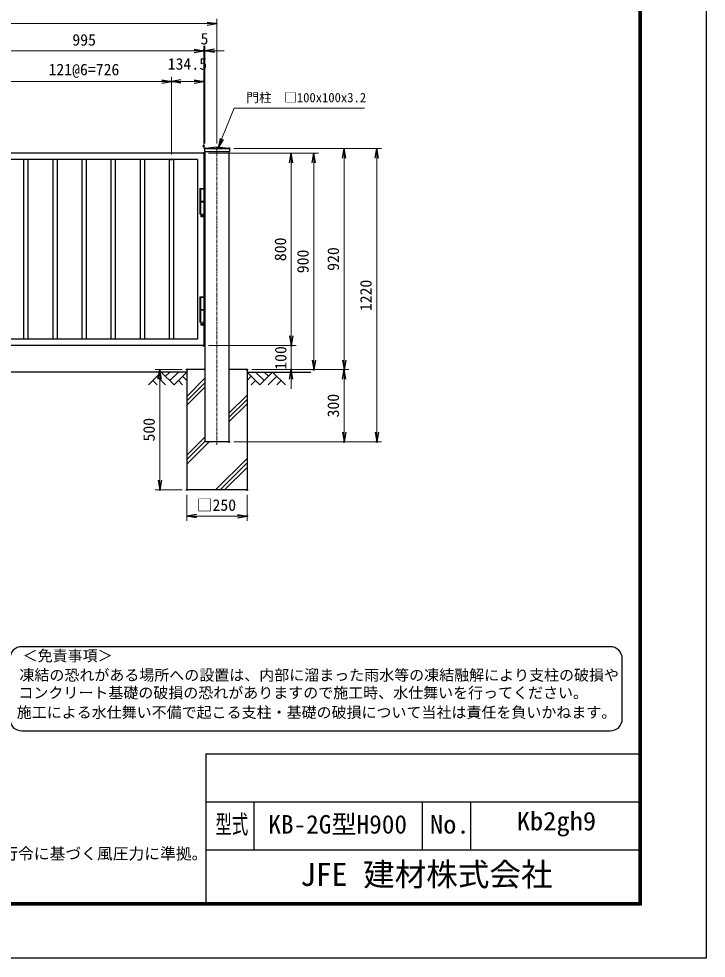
# Model space of a CAD drawing. Units: millimetres, scale not verified. Extents: x -4200 to 4200, y -2970 to 2970.
# Drawn here: x 1343 to 4200, y -2970 to 936 of the extents above; entities that cross this region are included whole.
import ezdxf
from ezdxf.enums import TextEntityAlignment as Align

# ---------------------------------------------------------------- set-up
doc = ezdxf.new("R2010")
doc.units = ezdxf.units.MM
doc.header["$LTSCALE"] = 10
doc.header["$PDMODE"] = 32
doc.header["$PDSIZE"] = 5
doc.linetypes.add('USER1', pattern=[2, 1.25, -0.25, 0.25, -0.25])
doc.linetypes.add('USER3', pattern=[0.375, 0.25, -0.125])
for name, color, linetype, lineweight in [('0-0_D-TTL-TXT', 7, 'Continuous', 25), ('0-1_D-TTL', 7, 'Continuous', 25), ('0-2_D-STR1', 1, 'Continuous', 25), ('0-3_D-BGD', 7, 'Continuous', 25), ('0-4_D-STR-DIM', 7, 'Continuous', 13), ('0-7_D-BMK', 2, 'USER1', 13), ('0-8_D-STR4', 7, 'Continuous', 25), ('0-9_D-DCR-HCH', 7, 'Continuous', 13), ('0-A_D-STR3', 3, 'Continuous', 13), ('0-B_D-STR-TXT', 7, 'Continuous', 13)]:
    doc.layers.add(name, color=color, linetype=linetype, lineweight=lineweight)
doc.layers.add('0-5_0', color=7, linetype='Continuous')
doc.layers.add('0-6_DEFPOINTS', color=7, linetype='Continuous')
doc.styles.add('ＭＳ ゴシック', font='')
doc.styles.get('ＭＳ ゴシック').set_extended_font_data('MS Gothic')

# ---------------------------------------------------------------- blocks, each defined once
blk = doc.blocks.new('_Open')
at = {"layer": '0-5_0'}
blk.add_line((-10, 1.667), (0, 0), dxfattribs=at)
blk.add_lwpolyline([(-10, -1.667), (0, 0), (-10, 0)], dxfattribs=at)

msp = doc.modelspace()

# ---------------------------------------------------------------- linework, layer by layer
at = {"layer": '0-0_D-TTL-TXT', "color": 2}
for p, q in [((3801.17, -1674.66), (1355.62, -1674.66)), ((3851.17, -1974.66), (3851.17, -1724.66)), ((1355.62, -2024.66), (3801.17, -2024.66))]:
    msp.add_line(p, q, dxfattribs=at)
for centre, start, end in [((1355.62, -1724.66), 90, 180), ((3801.17, -1724.66), 0, 90), ((1355.62, -1974.66), 180, 270), ((3801.17, -1974.66), 270, 0)]:
    msp.add_arc(centre, 50, start, end, dxfattribs=at)
at = {"layer": '0-1_D-TTL'}
for p, q in [((2120, -2120), (2120, -2740)), ((2120, -2120), (3920, -2120)), ((2120, -2320), (3920, -2320)), ((2320, -2320), (2320, -2520)), ((3020, -2320), (3020, -2520)), ((3220, -2320), (3220, -2520)), ((2120, -2520), (3920, -2520))]:
    msp.add_line(p, q, dxfattribs=at)
at = {"layer": '0-1_D-TTL', "color": 2}
msp.add_lwpolyline([(-4200, 2970), (4200, 2970), (4200, -2970), (-4200, -2970)], close=True, dxfattribs=at)
at = {"layer": '0-1_D-TTL'}
for points in [[(-3930, 2750), (3930, 2750), (3930, -2750), (-3930, -2750)], [(-3927.5, 2747.5), (3927.5, 2747.5), (3927.5, -2747.5), (-3927.5, -2747.5)], [(-3925, 2745), (3925, 2745), (3925, -2745), (-3925, -2745)], [(-3922.5, 2742.5), (3922.5, 2742.5), (3922.5, -2742.5), (-3922.5, -2742.5)], [(-3920, 2740), (3920, 2740), (3920, -2740), (-3920, -2740)]]:
    msp.add_lwpolyline(points, close=True, dxfattribs=at)
at = {"layer": '0-2_D-STR1'}
for p, q in [((2114.7, 394.62), (2114.7, 384.42)), ((2117.47, 397.79), (2166.7, 404.42)), ((2118.7, 397.42), (2214.7, 397.42)), ((2166.7, 404.42), (2215.93, 397.79)), ((2218.7, 394.62), (2218.7, 384.42)), ((2111.7, 377.42), (1116.7, 377.42)), ((2111.7, 377.42), (2111.7, 230.42)), ((2114.7, 384.42), (2218.7, 384.42)), ((2116.3, 384.42), (2116.3, 384.42)), ((2116.7, 384.42), (2116.7, -822.58)), ((2216.7, 384.42), (2216.7, -822.58)), ((2217.1, 384.42), (2217.1, 384.42)), ((2085.7, 351.42), (1142.7, 351.42)), ((1363.2, 351.42), (1363.2, -396.58)), ((1381.2, 351.42), (1381.2, -396.58)), ((1484.2, 351.42), (1484.2, -396.58)), ((1502.2, 351.42), (1502.2, -396.58)), ((1605.2, 351.42), (1605.2, -396.58)), ((1623.2, 351.42), (1623.2, -396.58)), ((1726.2, 351.42), (1726.2, -396.58)), ((1744.2, 351.42), (1744.2, -396.58)), ((1847.2, 351.42), (1847.2, -396.58)), ((1865.2, 351.42), (1865.2, -396.58)), ((1968.2, 351.42), (1968.2, -396.58)), ((1986.2, 351.42), (1986.2, -396.58)), ((2085.7, 351.42), (2085.7, -396.58)), ((2111.7, 113.42), (2111.7, -219.58)), ((2111.7, -336.58), (2111.7, -422.58)), ((2111.7, -422.58), (1116.7, -422.58)), ((2085.7, -396.58), (1142.7, -396.58)), ((2216.7, -822.58), (2116.7, -822.58))]:
    msp.add_line(p, q, dxfattribs=at)
for centre, start, end in [((2117.9, 394.62), 97.6668, 180), ((2215.5, 394.62), 0, 82.3332)]:
    msp.add_arc(centre, 3.2, start, end, dxfattribs=at)
at = {"layer": '0-3_D-BGD'}
for p, q in [((2041.7, -532.58), (181.7, -532.58)), ((2291.7, -532.58), (2556.2, -532.58))]:
    msp.add_line(p, q, dxfattribs=at)
at = {"layer": '0-4_D-STR-DIM'}
for p, q in [((2126.7, 916.1), (96.7, 916.1)), ((2166.7, 417.42), (2166.7, 936.1)), ((2111.7, 397.42), (2111.7, 823.42)), ((2111.7, 427.42), (2111.7, 823.42)), ((2116.7, 417.42), (2116.7, 823.42)), ((1156.7, 803.42), (2071.7, 803.42)), ((2071.7, 803.42), (2031.7, 803.42)), ((2116.7, 803.42), (2111.7, 803.42)), ((2156.7, 803.42), (2196.7, 803.42)), ((1291.2, 675.44), (1937.2, 675.44)), ((1977.2, 371.42), (1977.2, 695.44)), ((1977.2, 371.42), (1977.2, 695.44)), ((2017.2, 675.44), (2071.7, 675.44)), ((2111.7, 397.42), (2111.7, 695.44)), ((2236.7, 397.42), (2715.08, 397.42)), ((2236.7, 397.42), (2850.82, 397.42)), ((2131.7, 377.42), (2588.96, 377.42)), ((2131.7, 377.42), (2495.45, 377.42)), ((2695.08, 357.42), (2695.08, -482.58)), ((2830.82, 357.42), (2830.82, -782.58)), ((2475.45, 337.42), (2475.45, -382.58)), ((2568.96, 337.42), (2568.96, -482.58)), ((2475.45, -382.58), (2475.45, -342.58)), ((2131.7, -422.58), (2495.45, -422.58)), ((2131.7, -422.58), (2495.45, -422.58)), ((2475.45, -422.58), (2475.45, -522.58)), ((2021.7, -522.58), (1909.39, -522.58)), ((2311.7, -522.58), (2588.96, -522.58)), ((2311.7, -522.58), (2715.08, -522.58)), ((2311.7, -522.58), (2495.45, -522.58)), ((2311.7, -522.58), (2715.08, -522.58)), ((1929.39, -562.58), (1929.39, -982.58)), ((2475.45, -562.58), (2475.45, -602.58)), ((2695.08, -562.58), (2695.08, -782.58)), ((2236.7, -822.58), (2850.82, -822.58)), ((2236.7, -822.58), (2715.08, -822.58)), ((2021.7, -1022.58), (1909.39, -1022.58)), ((2041.7, -1042.58), (2041.7, -1151.97)), ((2291.7, -1042.58), (2291.7, -1151.97)), ((2081.7, -1131.97), (2251.7, -1131.97))]:
    msp.add_line(p, q, dxfattribs=at)
at = {"layer": '0-6_DEFPOINTS'}
for p in [(2111.7, 803.42), (1977.2, 675.44), (2111.7, 675.44), (2111.7, 407.42), (2116.7, 397.42), (2166.7, 397.42), (2216.7, 397.42), (1977.2, 351.42), (2111.7, 377.42), (2111.7, 377.42), (2111.7, 377.42), (2111.7, -422.58), (2475.45, -422.58), (2041.7, -522.58), (2291.7, -522.58), (2475.45, -522.58), (2568.96, -522.58), (2695.08, -522.58), (2216.7, -822.58), (2216.7, -822.58), (2695.08, -822.58), (2830.82, -822.58), (1929.39, -1022.58), (2041.7, -1022.58), (2041.7, -1022.58), (2291.7, -1022.58), (2291.7, -1131.97)]:
    msp.add_point(p, dxfattribs=at)
at = {"layer": '0-7_D-BMK'}
msp.add_line((2166.7, 397.42), (2166.7, -835.58), dxfattribs=at)
at = {"layer": '0-8_D-STR4'}
for p, q in [((2041.7, -522.58), (2041.7, -1022.58)), ((2116.7, -522.58), (2041.7, -522.58)), ((2291.7, -522.58), (2216.7, -522.58)), ((2291.7, -522.58), (2291.7, -1022.58)), ((2291.7, -1022.58), (2041.7, -1022.58))]:
    msp.add_line(p, q, dxfattribs=at)
at = {"layer": '0-9_D-DCR-HCH'}
for p, q in [((1935.28, -532.58), (1882.07, -585.79)), ((1935.28, -532.58), (1988.49, -585.79)), ((1952.92, -550.41), (1970.75, -532.58)), ((1970.75, -568.06), (2006.23, -532.58)), ((1988.49, -585.79), (2041.7, -532.58)), ((2344.91, -585.79), (2291.7, -532.58)), ((2362.65, -568.06), (2327.18, -532.58)), ((2398.13, -532.58), (2344.91, -585.79)), ((2380.48, -550.41), (2362.65, -532.58)), ((2398.13, -532.58), (2451.34, -585.79)), ((1899.8, -568.06), (1917.62, -585.79)), ((1917.54, -550.32), (1953.18, -585.79)), ((2006.23, -568.06), (2024.05, -585.79)), ((2023.96, -550.32), (2041.7, -567.98)), ((2041.7, -633.61), (2116.7, -558.61)), ((2041.7, -651.99), (2116.7, -576.99)), ((2309.44, -550.32), (2291.7, -567.98)), ((2327.18, -568.06), (2309.36, -585.79)), ((2415.86, -550.32), (2380.23, -585.79)), ((2433.6, -568.06), (2415.78, -585.79)), ((2041.7, -670.38), (2116.7, -595.38)), ((2216.7, -703.3), (2291.7, -628.3)), ((2216.7, -721.68), (2291.7, -646.68)), ((2216.7, -740.06), (2291.7, -665.06)), ((2042.15, -877.85), (2116.7, -803.3)), ((2041.7, -896.68), (2116.7, -821.68)), ((2041.7, -915.06), (2134.18, -822.58)), ((2161.26, -1022.58), (2291.7, -892.14)), ((2179.64, -1022.58), (2291.7, -910.53)), ((2198.03, -1022.58), (2291.7, -928.91))]:
    msp.add_line(p, q, dxfattribs=at)
at = {"layer": '0-A_D-STR3'}
for p, q in [((2095.53, 227.42), (2095.53, 124.42)), ((2095.53, 227.42), (2116.7, 227.42)), ((2096, 229.42), (2097, 230.42)), ((2096, 229.42), (2096, 227.42)), ((2097, 230.42), (2115, 230.42)), ((2116, 229.42), (2116, 227.42)), ((2116.7, 227.42), (2116.7, 124.42)), ((2095.53, 177.42), (2116.7, 177.42)), ((2095.53, 174.42), (2116.7, 174.42)), ((2095.53, 124.42), (2116.7, 124.42)), ((2100, 124.42), (2100, 113.42)), ((2112, 124.42), (2112, 113.42)), ((2100, 113.42), (2101, 112.42)), ((2100, 113.42), (2112, 113.42)), ((2101, 112.42), (2111, 112.42)), ((2111, 112.42), (2112, 113.42)), ((2095.53, -222.58), (2095.53, -325.58)), ((2095.53, -222.58), (2116.7, -222.58)), ((2096, -220.58), (2097, -219.58)), ((2096, -220.58), (2096, -222.58)), ((2097, -219.58), (2115, -219.58)), ((2116, -220.58), (2116, -222.58)), ((2116.7, -222.58), (2116.7, -325.58)), ((2095.53, -272.58), (2116.7, -272.58)), ((2095.53, -275.58), (2116.7, -275.58)), ((2095.53, -325.58), (2116.7, -325.58)), ((2100, -325.58), (2100, -336.58)), ((2100, -336.58), (2101, -337.58)), ((2100, -336.58), (2112, -336.58)), ((2101, -337.58), (2111, -337.58)), ((2111, -337.58), (2112, -336.58)), ((2112, -325.58), (2112, -336.58))]:
    msp.add_line(p, q, dxfattribs=at)
at = {"layer": '0-A_D-STR3', "linetype": 'USER3'}
for p, q in [((2099.8, 227.42), (2099.8, 124.42)), ((2112.2, 227.42), (2112.2, 124.42)), ((2099.8, -222.58), (2099.8, -325.58)), ((2112.2, -222.58), (2112.2, -325.58))]:
    msp.add_line(p, q, dxfattribs=at)
at = {"layer": '0-A_D-STR3'}
for points in [[(2115, 230.42), (2116, 229.42), (2096, 229.42)], [(2115, -219.58), (2116, -220.58), (2096, -220.58)]]:
    msp.add_lwpolyline(points, dxfattribs=at)
for centre in [(2106, 117.42), (2106, -332.58)]:
    msp.add_circle(centre, 2.5, dxfattribs=at)
at = {"layer": '0-B_D-STR-TXT'}
msp.add_lwpolyline([(2779.63, 564.6), (2237.74, 564.6), (2172.18, 401.42)], dxfattribs=at)

# ---------------------------------------------------------------- block references
at = {"layer": '0-4_D-STR-DIM', "xscale": 4, "yscale": 4}
for p in [(2166.7, 916.1), (2111.7, 803.42), (2111.7, 803.42), (1977.2, 675.44), (2111.7, 675.44), (2291.7, -1131.97)]:
    msp.add_blockref('_Open', p, dxfattribs=at)
for p, rotation in [((2116.7, 803.42), 180), ((1977.2, 675.44), 180), ((2695.08, 397.42), 90), ((2830.82, 397.42), 90), ((2475.45, 377.42), 90), ((2568.96, 377.42), 90), ((2475.45, -422.58), 270), ((2475.45, -422.58), 270), ((2568.96, -522.58), 270), ((2695.08, -522.58), 270), ((1929.39, -522.58), 90), ((2475.45, -522.58), 90), ((2695.08, -522.58), 90), ((2695.08, -822.58), 270), ((2830.82, -822.58), 270), ((1929.39, -1022.58), 270), ((2041.7, -1131.97), 180)]:
    msp.add_blockref('_Open', p, dxfattribs=dict(at, rotation=rotation))
at = {"layer": '0-B_D-STR-TXT', "xscale": 4, "yscale": 4, "rotation": 248.11184}
msp.add_blockref('_Open', (2171.44, 399.56), dxfattribs=at)

# ---------------------------------------------------------------- texts
at = {"layer": '0-0_D-TTL-TXT', "style": 'ＭＳ ゴシック'}
for s, height, p in [('＜免責事項＞ \u3000\u3000', 45.67, (1359.33, -1748.84)), ('凍結の恐れがある場所への設置は、内部に溜まった雨水等の凍結融解により支柱の破損や', 45.67, (1345.8, -1829.33)), ('コンクリート基礎の破損の恐れがありますので施工時、水仕舞いを行ってください。', 45.67, (1341.69, -1902.76)), ('施工による水仕舞い不備で起こる支柱・基礎の破損について当社は責任を負いかねます。 ', 45.67, (1334.7, -1984.25)), ('KB-2G型H900', 76.97, (2380.4, -2474.8)), ('（設計条件）風荷重：昭和57年改正 建築基準法・同施行令に基づく風圧力に準拠。', 48.09, (-332.45, -2573.6)), ('JFE 建材株式会社', 96.19, (2512.38, -2698.5))]:
    msp.add_text(s, height=height, dxfattribs=at).set_placement(p, align=Align.BOTTOM_LEFT)
for s, width, p in [('型式', 0.65, (2160.27, -2474.8)), ('No.', 1.05, (3052, -2474.8)), ('Kb2gh9', 1.05, (3412.67, -2461.47))]:
    msp.add_text(s, height=76.98, dxfattribs=dict(at, width=width)).set_placement(p, align=Align.BOTTOM_LEFT)
at = {"layer": '0-4_D-STR-DIM', "style": 'ＭＳ ゴシック'}
for s, p in [('995', (1565.73, 810.17)), ('5', (2098.48, 815.17)), ('121@6=726', (1466.58, 686.88)), ('134.5', (1961.95, 710.19)), ('□250', (2082.55, -1124.22))]:
    msp.add_text(s, height=48.09, dxfattribs=at).set_placement(p, align=Align.BOTTOM_LEFT)
for s, p in [('800', (2468.71, -71.46)), ('900', (2562.21, -121.71)), ('920', (2688.33, -111.71)), ('1220', (2824.07, -279.48)), ('100', (2470.07, -523.23)), ('300', (2688.33, -721.46)), ('500', (1922.65, -821.46))]:
    msp.add_text(s, height=48.09, rotation=90, dxfattribs=at).set_placement(p, align=Align.BOTTOM_LEFT)
at = {"layer": '0-B_D-STR-TXT', "style": 'ＭＳ ゴシック'}
msp.add_text('門柱\u3000□100x100x3.2', height=38.49, dxfattribs=at).set_placement((2288.67, 577.87), align=Align.BOTTOM_LEFT)

doc.saveas('drawing.dxf')
